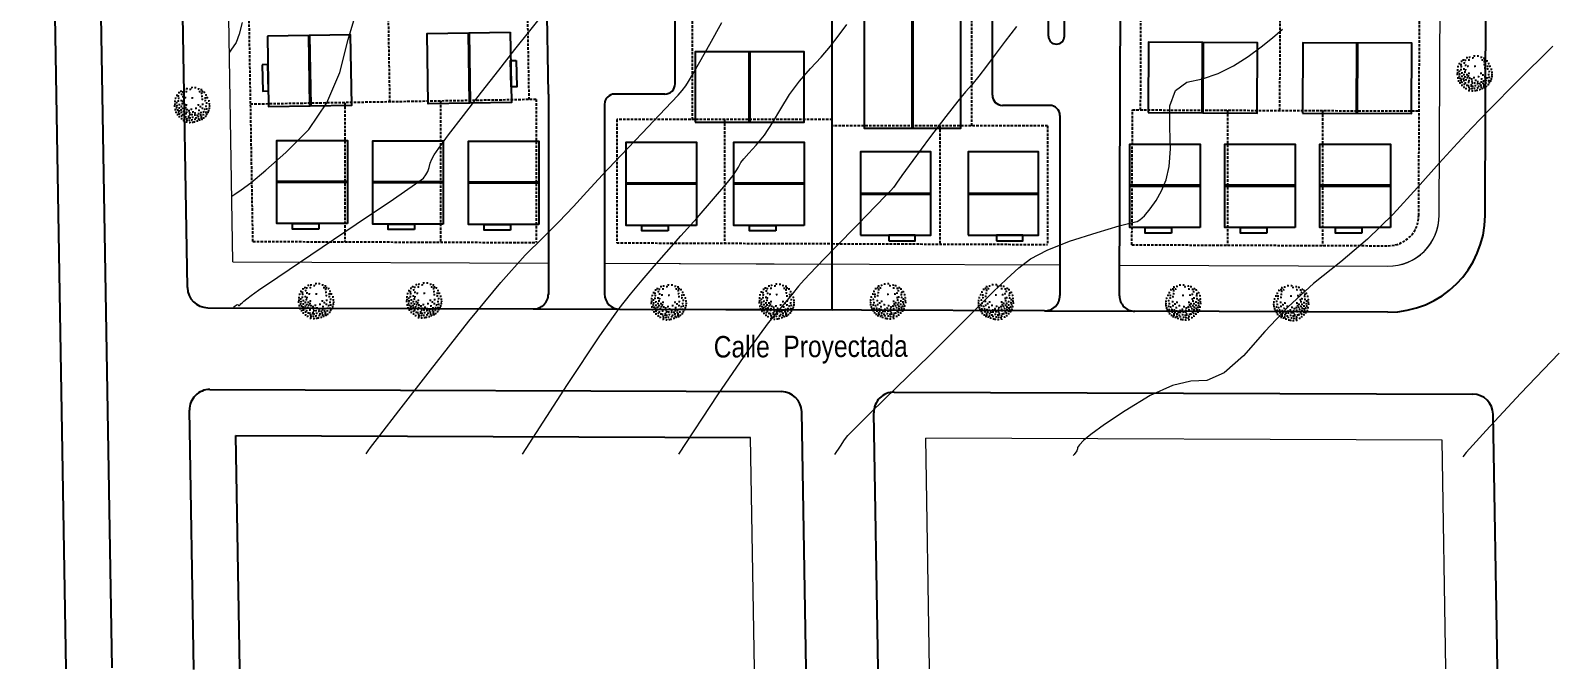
# Model space of a CAD drawing. Header units: inches. Extents: x 203 to 1065, y -1127 to 921.
# Drawn here: x 750.3 to 899.5, y 166.1 to 228.6 of the extents above; entities that cross this region are included whole.
import ezdxf

# ---------------------------------------------------------------- set-up
doc = ezdxf.new("R2010")
doc.units = ezdxf.units.IN
doc.header["$MEASUREMENT"] = 0
doc.linetypes.add('DASHED2', pattern=[0.375, 0.25, -0.125])
for name, color, linetype in [('calle', 3, 'Continuous'), ('Cumbreras', 140, 'Continuous'), ('CURVAS', 32, 'Continuous'), ('D2', 40, 'Continuous'), ('D3', 30, 'Continuous'), ('D4', 210, 'Continuous'), ('P-035', 3, 'Continuous'), ('Vegetación', 102, 'Continuous')]:
    doc.layers.add(name, color=color, linetype=linetype)
doc.layers.add('Limite terrenos', color=2, linetype='DASHED2', transparency=0.4)
doc.styles.add('TECHNICLITE', font='techl___.ttf')

# ---------------------------------------------------------------- blocks, each defined once
blk = doc.blocks.new('RB13')
for p, q in [((-0.1827, 0.4598), (-0.1827, 0.4287)), ((-0.0794, 0.4783), (-0.1105, 0.4783)), ((-0.095, 0.4938), (-0.095, 0.4627)), ((0.0169, 0.4811), (-0.0143, 0.4811)), ((0.0013, 0.4967), (0.0013, 0.4655)), ((0.1343, 0.4627), (0.1343, 0.4315)), ((-0.2463, 0.4216), (-0.2775, 0.4216)), ((-0.2619, 0.4372), (-0.2619, 0.406)), ((-0.1671, 0.4443), (-0.1983, 0.4443)), ((0.0593, 0.4301), (0.0281, 0.4301)), ((0.0437, 0.4457), (0.0437, 0.4145)), ((0.1499, 0.4471), (0.1187, 0.4471)), ((0.2178, 0.4329), (0.1866, 0.4329)), ((0.2022, 0.4485), (0.2022, 0.4173)), ((-0.2874, 0.389), (-0.2874, 0.3578)), ((-0.2167, 0.3833), (-0.2167, 0.3522)), ((0.1484, 0.3833), (0.1484, 0.3522)), ((0.2475, 0.3777), (0.2475, 0.3465)), ((0.3168, 0.3762), (0.2857, 0.3762)), ((0.3013, 0.3918), (0.3013, 0.3607)), ((-0.3284, 0.3479), (-0.3596, 0.3479)), ((-0.344, 0.3635), (-0.344, 0.3323)), ((-0.2718, 0.3734), (-0.303, 0.3734)), ((-0.2648, 0.338), (-0.2648, 0.3068)), ((-0.2011, 0.3677), (-0.2322, 0.3677)), ((0.164, 0.3677), (0.1328, 0.3677)), ((0.2631, 0.3621), (0.2319, 0.3621)), ((0.365, 0.3394), (0.3338, 0.3394)), ((0.3494, 0.355), (0.3494, 0.3238)), ((-0.2492, 0.3224), (-0.2803, 0.3224)), ((0.2914, 0.2941), (0.2602, 0.2941)), ((0.2758, 0.3097), (0.2758, 0.2785)), ((-0.3737, 0.2742), (-0.4049, 0.2742)), ((-0.3893, 0.2898), (-0.3893, 0.2587)), ((-0.2733, 0.2587), (-0.2733, 0.2275)), ((0.3692, 0.2615), (0.3692, 0.2303)), ((0.4244, 0.2686), (0.3932, 0.2686)), ((0.4088, 0.2842), (0.4088, 0.253)), ((-0.4204, 0.2162), (-0.4204, 0.185)), ((-0.3638, 0.2133), (-0.3638, 0.1822)), ((-0.2577, 0.2431), (-0.2888, 0.2431)), ((-0.0101, 0.2133), (-0.0101, 0.1822)), ((0.1796, 0.219), (0.1796, 0.1878)), ((0.2574, 0.2289), (0.2262, 0.2289)), ((0.2418, 0.2445), (0.2418, 0.2133)), ((0.3848, 0.2459), (0.3536, 0.2459)), ((-0.4048, 0.2006), (-0.436, 0.2006)), ((-0.3482, 0.1977), (-0.3794, 0.1977)), ((-0.2874, 0.1737), (-0.2874, 0.1425)), ((0.0055, 0.1977), (-0.0256, 0.1977)), ((0.1951, 0.2034), (0.164, 0.2034)), ((0.3734, 0.1892), (0.3423, 0.1892)), ((0.3579, 0.2048), (0.3579, 0.1737)), ((0.4612, 0.1892), (0.43, 0.1892)), ((0.4456, 0.2048), (0.4456, 0.1737)), ((-0.4629, 0.134), (-0.4629, 0.1028)), ((-0.3482, 0.1269), (-0.3794, 0.1269)), ((-0.3638, 0.1425), (-0.3638, 0.1113)), ((-0.2718, 0.1581), (-0.303, 0.1581)), ((0.2843, 0.1397), (0.2843, 0.1085)), ((0.3692, 0.1255), (0.3692, 0.0943)), ((-0.4473, 0.1184), (-0.4785, 0.1184)), ((0.2602, 0.1014), (0.2291, 0.1014)), ((0.2447, 0.117), (0.2447, 0.0858)), ((0.2999, 0.1241), (0.2687, 0.1241)), ((0.3848, 0.1099), (0.3536, 0.1099)), ((0.4782, 0.1014), (0.447, 0.1014)), ((0.4626, 0.117), (0.4626, 0.0858)), ((-0.4799, 0.0518), (-0.4799, 0.0207)), ((-0.3879, 0.0561), (-0.419, 0.0561)), ((-0.4034, 0.0717), (-0.4034, 0.0405)), ((0.2744, 0.0419), (0.2432, 0.0419)), ((0.2588, 0.0575), (0.2588, 0.0263)), ((0.43, 0.0646), (0.3989, 0.0646)), ((0.4145, 0.0802), (0.4145, 0.049)), ((0.4626, 0.0433), (0.4626, 0.0122)), ((-0.4643, 0.0362), (-0.4954, 0.0362)), ((-0.2803, 0.0249), (-0.3115, 0.0249)), ((-0.2959, 0.0405), (-0.2959, 0.0093)), ((-0.1643, 0.0079), (-0.1954, 0.0079)), ((-0.1799, 0.0235), (-0.1799, -0.0077)), ((0.164, 0.0051), (0.1328, 0.0051)), ((0.1484, 0.0207), (0.1484, -0.0105)), ((0.3593, 0.0164), (0.3281, 0.0164)), ((0.3437, 0.032), (0.3437, 0.0008)), ((0.4031, 0.0037), (0.4031, -0.0275)), ((0.4782, 0.0277), (0.447, 0.0277)), ((-0.4671, -0.0261), (-0.4983, -0.0261)), ((-0.4827, -0.0105), (-0.4827, -0.0417)), ((-0.3737, -0.0289), (-0.4049, -0.0289)), ((-0.3893, -0.0133), (-0.3893, -0.0445)), ((-0.218, -0.0403), (-0.2492, -0.0403)), ((-0.2336, -0.0247), (-0.2336, -0.0558)), ((0.2206, -0.0318), (0.1895, -0.0318)), ((0.205, -0.0162), (0.205, -0.0473)), ((0.2999, -0.0289), (0.2687, -0.0289)), ((0.2843, -0.0133), (0.2843, -0.0445)), ((0.4187, -0.0119), (0.3876, -0.0119)), ((0.4866, -0.0233), (0.4555, -0.0233)), ((0.4711, -0.0077), (0.4711, -0.0388)), ((-0.477, -0.07), (-0.477, -0.1012)), ((-0.2718, -0.0828), (-0.303, -0.0828)), ((-0.2874, -0.0672), (-0.2874, -0.0983)), ((-0.1119, -0.07), (-0.1119, -0.1012)), ((0.181, -0.0658), (0.1498, -0.0658)), ((0.1654, -0.0502), (0.1654, -0.0813)), ((0.256, -0.0728), (0.256, -0.104)), ((0.3565, -0.0743), (0.3253, -0.0743)), ((0.3409, -0.0587), (0.3409, -0.0898)), ((0.4329, -0.0714), (0.4017, -0.0714)), ((0.4173, -0.0558), (0.4173, -0.087)), ((-0.4614, -0.0856), (-0.4926, -0.0856)), ((-0.3907, -0.0998), (-0.4219, -0.0998)), ((-0.4063, -0.0842), (-0.4063, -0.1153)), ((-0.3313, -0.1168), (-0.3624, -0.1168)), ((-0.3468, -0.1012), (-0.3468, -0.1323)), ((-0.0964, -0.0856), (-0.1275, -0.0856)), ((0.0282, -0.1111), (-0.003, -0.1111)), ((0.0126, -0.0955), (0.0126, -0.1267)), ((0.147, -0.1224), (0.1159, -0.1224)), ((0.1315, -0.1068), (0.1315, -0.138)), ((0.2121, -0.1111), (0.181, -0.1111)), ((0.1965, -0.0955), (0.1965, -0.1267)), ((0.2716, -0.0884), (0.2404, -0.0884)), ((0.2928, -0.1182), (0.2928, -0.1493)), ((0.3918, -0.1153), (0.3918, -0.1465)), ((0.4668, -0.1196), (0.4357, -0.1196)), ((0.4513, -0.104), (0.4513, -0.1352)), ((-0.4445, -0.1479), (-0.4756, -0.1479)), ((-0.46, -0.1323), (-0.46, -0.1635)), ((-0.1813, -0.1423), (-0.2124, -0.1423)), ((-0.1968, -0.1267), (-0.1968, -0.1578)), ((0.0933, -0.1479), (0.0621, -0.1479)), ((0.0777, -0.1323), (0.0777, -0.1635)), ((0.2277, -0.155), (0.2277, -0.1862)), ((0.3084, -0.1338), (0.2772, -0.1338)), ((0.3678, -0.1593), (0.3366, -0.1593)), ((0.3522, -0.1437), (0.3522, -0.1748)), ((0.4074, -0.1309), (0.3762, -0.1309)), ((-0.4246, -0.1989), (-0.4558, -0.1989)), ((-0.4402, -0.1833), (-0.4402, -0.2145)), ((-0.3709, -0.1904), (-0.402, -0.1904)), ((-0.3865, -0.1748), (-0.3865, -0.206)), ((-0.303, -0.1876), (-0.3341, -0.1876)), ((-0.3185, -0.172), (-0.3185, -0.2032)), ((-0.2322, -0.2018), (-0.2634, -0.2018)), ((-0.2478, -0.1862), (-0.2478, -0.2173)), ((-0.0893, -0.2003), (-0.0893, -0.2315)), ((-0.0143, -0.1819), (-0.0454, -0.1819)), ((-0.0299, -0.1663), (-0.0299, -0.1975)), ((0.0791, -0.2074), (0.0479, -0.2074)), ((0.0635, -0.1918), (0.0635, -0.223)), ((0.1612, -0.1933), (0.13, -0.1933)), ((0.1456, -0.1777), (0.1456, -0.2088)), ((0.2433, -0.1706), (0.2121, -0.1706)), ((0.3055, -0.1933), (0.2744, -0.1933)), ((0.2899, -0.1777), (0.2899, -0.2088)), ((0.3791, -0.1904), (0.3479, -0.1904)), ((0.3635, -0.1748), (0.3635, -0.206)), ((0.447, -0.1989), (0.4159, -0.1989)), ((0.4314, -0.1833), (0.4314, -0.2145)), ((-0.4063, -0.2344), (-0.4063, -0.2655)), ((-0.31, -0.2457), (-0.31, -0.2769)), ((-0.1728, -0.2273), (-0.2039, -0.2273)), ((-0.1883, -0.2117), (-0.1883, -0.2429)), ((-0.0737, -0.2159), (-0.1049, -0.2159)), ((-0.0072, -0.2429), (-0.0072, -0.274)), ((0.055, -0.2429), (0.055, -0.274)), ((0.1753, -0.2329), (0.1442, -0.2329)), ((0.1598, -0.2173), (0.1598, -0.2485)), ((0.2503, -0.2429), (0.2503, -0.274)), ((0.3536, -0.2414), (0.3225, -0.2414)), ((0.338, -0.2258), (0.338, -0.257)), ((0.3918, -0.24), (0.3918, -0.2712)), ((-0.3907, -0.2499), (-0.4219, -0.2499)), ((-0.3751, -0.2882), (-0.3751, -0.3194)), ((-0.2945, -0.2613), (-0.3256, -0.2613)), ((-0.2209, -0.2669), (-0.252, -0.2669)), ((-0.2365, -0.2514), (-0.2365, -0.2825)), ((-0.1303, -0.2726), (-0.1615, -0.2726)), ((-0.1459, -0.257), (-0.1459, -0.2882)), ((-0.0709, -0.2698), (-0.102, -0.2698)), ((-0.0865, -0.2542), (-0.0865, -0.2854)), ((0.0084, -0.2584), (-0.0228, -0.2584)), ((0.0706, -0.2584), (0.0395, -0.2584)), ((0.2659, -0.2584), (0.2347, -0.2584)), ((0.2758, -0.2769), (0.2758, -0.308)), ((0.4074, -0.2556), (0.3762, -0.2556)), ((-0.3596, -0.3038), (-0.3907, -0.3038)), ((-0.2435, -0.3123), (-0.2747, -0.3123)), ((-0.2591, -0.2967), (-0.2591, -0.3279)), ((-0.1614, -0.3151), (-0.1926, -0.3151)), ((-0.177, -0.2995), (-0.177, -0.3307)), ((-0.1148, -0.3307), (-0.1148, -0.3619)), ((-0.0086, -0.3293), (-0.0398, -0.3293)), ((-0.0242, -0.3137), (-0.0242, -0.3449)), ((0.0989, -0.3066), (0.0678, -0.3066)), ((0.0833, -0.291), (0.0833, -0.3222)), ((0.089, -0.3222), (0.089, -0.3534)), ((0.181, -0.3236), (0.1498, -0.3236)), ((0.1654, -0.308), (0.1654, -0.3392)), ((0.2206, -0.3151), (0.1895, -0.3151)), ((0.205, -0.2995), (0.205, -0.3307)), ((0.2914, -0.2924), (0.2602, -0.2924)), ((0.3565, -0.3151), (0.3253, -0.3151)), ((0.3409, -0.2995), (0.3409, -0.3307)), ((-0.3058, -0.3519), (-0.3369, -0.3519)), ((-0.3214, -0.3364), (-0.3214, -0.3675)), ((-0.2789, -0.3704), (-0.2789, -0.4015)), ((-0.2407, -0.3519), (-0.2719, -0.3519)), ((-0.2563, -0.3364), (-0.2563, -0.3675)), ((-0.1827, -0.359), (-0.1827, -0.3902)), ((-0.0992, -0.3463), (-0.1304, -0.3463)), ((-0.0893, -0.3732), (-0.0893, -0.4044)), ((0.065, -0.3491), (0.0338, -0.3491)), ((0.0494, -0.3335), (0.0494, -0.3647)), ((0.1046, -0.3378), (0.0734, -0.3378)), ((0.1456, -0.3619), (0.1456, -0.393)), ((0.297, -0.3689), (0.2659, -0.3689)), ((0.2814, -0.3534), (0.2814, -0.3845)), ((-0.2633, -0.3859), (-0.2945, -0.3859)), ((-0.1954, -0.4058), (-0.2266, -0.4058)), ((-0.211, -0.3902), (-0.211, -0.4214)), ((-0.1671, -0.3746), (-0.1983, -0.3746)), ((-0.0737, -0.3888), (-0.1049, -0.3888)), ((0.0169, -0.4001), (-0.0143, -0.4001)), ((0.0013, -0.3845), (0.0013, -0.4157)), ((0.0819, -0.4114), (0.0508, -0.4114)), ((0.0664, -0.3959), (0.0664, -0.427)), ((0.1612, -0.3774), (0.13, -0.3774)), ((0.1343, -0.4044), (0.1343, -0.4355)), ((0.2433, -0.4086), (0.2121, -0.4086)), ((0.2277, -0.393), (0.2277, -0.4242)), ((-0.1331, -0.4341), (-0.1643, -0.4341)), ((-0.1487, -0.4185), (-0.1487, -0.4497)), ((-0.0539, -0.4568), (-0.0851, -0.4568)), ((-0.0695, -0.4412), (-0.0695, -0.4724)), ((-0.0242, -0.4497), (-0.0242, -0.4809)), ((0.1499, -0.4199), (0.1187, -0.4199)), ((0.1456, -0.4469), (0.1456, -0.478)), ((-0.0086, -0.4653), (-0.0398, -0.4653)), ((0.0706, -0.4738), (0.0395, -0.4738)), ((0.055, -0.4582), (0.055, -0.4894)), ((0.1612, -0.4624), (0.13, -0.4624))]:
    blk.add_line(p, q)
blk = doc.blocks.new('52312494')
at = {"xscale": 10, "zscale": 10}
blk.add_blockref('RB13', (0.076, -0.047), dxfattribs=at)
blk = doc.blocks.new('ARBOL39')
at = {"xscale": 0.15, "yscale": 1.5, "zscale": 0.15}
blk.add_blockref('52312494', (0, 0), dxfattribs=at)
blk = doc.blocks.new('A$C662B019F')
at = {"layer": 'Cumbreras'}
for p, q in [((-6.9, 4.67), (0, 4.67)), ((-6.9, 4.57), (0, 4.57))]:
    blk.add_line(p, q, dxfattribs=at)
at = {"layer": 'D2'}
for points in [[(-6.9, 0.55), (0, 0.55), (0, 8.69), (-6.9, 8.69)], [(-4.11, 0), (-1.53, 0), (-1.53, 0.55), (-4.11, 0.55)]]:
    blk.add_lwpolyline(points, close=True, dxfattribs=at)
blk = doc.blocks.new('A$C2B9729C7')
at = {"layer": 'Cumbreras'}
for p, q in [((-5.39, 0), (-5.39, 6.88)), ((-5.29, 0), (-5.29, 6.88))]:
    blk.add_line(p, q, dxfattribs=at)
at = {"layer": 'D3'}
blk.add_lwpolyline([(-10.68, 0), (0, 0), (0, 6.88), (-10.68, 6.88)], close=True, dxfattribs=at)
blk = doc.blocks.new('A$C70AF2EE4')
at = {"layer": 'Cumbreras'}
for p, q in [((-10.76, 4.76), (0, 4.76)), ((-10.76, 4.66), (0, 4.66))]:
    blk.add_line(p, q, dxfattribs=at)
at = {"layer": 'D4'}
blk.add_lwpolyline([(-10.76, 0), (0, 0), (0, 9.41), (-10.76, 9.41)], close=True, dxfattribs=at)

msp = doc.modelspace()

# ---------------------------------------------------------------- linework, layer by layer
at = {"color": 3, "lineweight": 0}
msp.add_line((770.138, 205.985), (767.301, 373.858), dxfattribs=at)
at = {"color": 3, "lineweight": 13}
for p, q in [((888.353, 210.544), (888.989, 373.824)), ((821.267, 166.155), (820.878, 188.794)), ((838.42, 166.155), (838.033, 188.729)), ((889.021, 166.155), (888.638, 188.537))]:
    msp.add_line(p, q, dxfattribs=at)
at = {"color": 3, "linetype": 'Continuous', "lineweight": 0}
for p, q in [((770.138, 205.985), (801.057, 205.869)), ((806.557, 205.848), (828.877, 205.764))]:
    msp.add_line(p, q, dxfattribs=at)
msp.add_line((828.877, 205.764), (828.877, 205.764))
at = {"color": 3}
for p, q in [((799.647, 201.374), (808.063, 201.343)), ((849.684, 201.186), (858.521, 201.153))]:
    msp.add_line(p, q, dxfattribs=at)
at = {"color": 3, "lineweight": 13}
msp.add_lwpolyline([(888.638, 188.537), (838.033, 188.729)], dxfattribs=at)
msp.add_arc((883.353, 210.559), 5, 269.77898, 359.82608, dxfattribs=at)
at = {"layer": 'calle'}
for p, q in [((753.809, 166.155), (750.299, 373.841)), ((770.811, 166.155), (770.425, 188.984)), ((770.425, 188.984), (820.878, 188.794))]:
    msp.add_line(p, q, dxfattribs=at)
at = {"layer": 'calle', "color": 4}
for p, q in [((758.308, 166.231), (754.799, 373.841)), ((844.564, 222.302), (844.564, 372.836)), ((857.026, 202.659), (857.59, 349.408)), ((801.057, 222.403), (799.018, 343.025)), ((801.057, 222.403), (801.057, 202.799)), ((812.477, 222.404), (807.544, 222.403)), ((806.557, 221.403), (806.557, 202.843)), ((850.184, 221.302), (845.564, 221.302)), ((851.184, 220.302), (851.184, 202.686)), ((767.89, 193.494), (823.888, 193.283)), ((834.952, 193.242), (891.644, 193.028)), ((766.312, 166.079), (765.883, 191.46)), ((826.312, 166.155), (825.88, 191.317)), ((833.375, 166.155), (832.945, 191.207)), ((894.063, 166.155), (893.636, 191.063))]:
    msp.add_line(p, q, dxfattribs=at)
at = {"layer": 'calle', "color": 1}
for p, q in [((765.68, 203.461), (762.8, 373.841)), ((828.877, 201.292), (828.87, 373.841)), ((892.853, 210.523), (893.454, 366.951)), ((767.672, 201.495), (799.647, 201.374)), ((808.04, 201.343), (828.877, 201.292)), ((849.678, 201.186), (813.822, 201.321)), ((883.318, 201.06), (858.521, 201.153))]:
    msp.add_line(p, q, dxfattribs=at)
at = {"layer": 'calle', "color": 3}
for p, q in [((850.064, 228.08), (850.064, 345.533)), ((851.624, 228.08), (852.075, 345.425))]:
    msp.add_line(p, q, dxfattribs=at)
at = {"layer": 'calle', "color": 4}
msp.add_lwpolyline([(813.477, 223.404), (813.477, 372.075, 0.4141288), (812.707, 372.845), (808.747, 372.846, 0.4142983), (807.977, 372.076), (807.977, 344.763)], format="xyb", dxfattribs=at)
at = {"layer": 'calle', "color": 3}
msp.add_arc((850.844, 228.08), 0.78, 180, 0, dxfattribs=at)
at = {"layer": 'calle', "color": 4}
for centre, radius, start, end in [((807.557, 221.403), 1.001, 90.03485, 179.98648), ((812.477, 223.404), 1, 270.0022, 0), ((845.564, 222.302), 1, 180, 270), ((850.184, 220.302), 1, 0, 90), ((799.61, 202.821), 1.447, 268.11572, 0.87455), ((808.057, 202.843), 1.5, 180, 269.7798), ((849.684, 202.686), 1.5, 269.78446, 0), ((858.526, 202.653), 1.5, 179.7798, 269.78446), ((767.882, 191.494), 2, 89.78446, 180.9682), ((823.88, 191.283), 2, 0.98285, 89.78446), ((834.945, 191.242), 2, 89.78446, 180.98285), ((891.636, 191.028), 2, 0.98285, 89.78446)]:
    msp.add_arc(centre, radius, start, end, dxfattribs=at)
at = {"layer": 'calle', "color": 1}
for centre, radius, start, end in [((883.353, 210.56), 9.5, 269.7798, 359.7798), ((767.68, 203.495), 2, 180.9682, 269.78446)]:
    msp.add_arc(centre, radius, start, end, dxfattribs=at)
at = {"layer": 'CURVAS', "lineweight": 0}
for p, q in [((829.46, 228.078), (830.319, 229.207)), ((827.79, 226.028), (828.693, 227.089)), ((828.693, 227.089), (829.46, 228.078)), ((826.749, 224.894), (827.79, 226.028)), ((825.676, 223.678), (826.749, 224.894)), ((823.828, 220.969), (824.702, 222.37)), ((824.702, 222.37), (825.676, 223.678)), ((823.021, 219.578), (823.828, 220.969)), ((822.223, 218.389), (823.021, 219.578)), ((821.433, 217.408), (822.223, 218.389)), ((820.196, 216.069), (820.705, 216.635)), ((820.705, 216.635), (821.433, 217.408)), ((819.156, 214.441), (819.47, 214.908)), ((819.47, 214.908), (819.675, 215.248)), ((819.675, 215.248), (819.815, 215.507)), ((819.815, 215.507), (819.917, 215.709)), ((819.917, 215.709), (820.196, 216.069)), ((817.244, 212.146), (818.433, 213.54)), ((818.433, 213.54), (819.156, 214.441)), ((815.629, 210.302), (817.244, 212.146)), ((814.051, 208.516), (815.629, 210.302)), ((812.645, 206.933), (814.051, 208.516)), ((811.407, 205.546), (812.645, 206.933)), ((810.239, 204.2), (811.407, 205.546)), ((809.101, 202.826), (810.239, 204.2)), ((806.099, 198.728), (807.983, 201.412)), ((807.983, 201.412), (809.101, 202.826)), ((802.941, 193.98), (806.099, 198.728)), ((798.511, 187.17), (802.941, 193.98))]:
    msp.add_line(p, q, dxfattribs=at)
at = {"layer": 'CURVAS', "color": 41, "lineweight": 0}
for points in [[(770.029, 212.417), (770.331, 212.622), (770.949, 213.037), (771.896, 213.734), (773.351, 214.952), (775.32, 216.696), (777.568, 218.929), (779.352, 221.537), (780.619, 224.511), (781.45, 227.738), (782.301, 230.578)], [(783.199, 187.193), (783.4, 187.494), (783.616, 187.798), (783.847, 188.105), (784.532, 188.987), (786.409, 191.402), (789.489, 195.366), (793.269, 200.182), (796.39, 203.975), (798.777, 206.641), (800.532, 208.357), (802.094, 209.909), (803.515, 211.39), (804.838, 212.833), (806.373, 214.493), (808.187, 216.424), (810.243, 218.587), (811.957, 220.385), (813.131, 221.615), (813.77, 222.284), (814.178, 222.748), (814.521, 223.204), (814.797, 223.653), (815.197, 224.362), (815.891, 225.577), (816.879, 227.297), (818.052, 229.415)], [(846.939, 229.007), (845.819, 227.57), (844.837, 226.281), (843.992, 225.138), (843.242, 224.146), (842.56, 223.305), (841.944, 222.615), (841.171, 221.719), (839.996, 220.224), (838.418, 218.13), (836.777, 215.91), (835.689, 214.423), (835.167, 213.687), (835.052, 213.5), (834.878, 213.278), (834.616, 212.981), (834.175, 212.516), (833.124, 211.434), (831.406, 209.676), (829.138, 207.359), (827.305, 205.468), (826.13, 204.227), (825.576, 203.595), (824.934, 202.821), (823.942, 201.626), (822.594, 199.999), (820.558, 197.25), (817.634, 192.966), (813.823, 187.148)], [(899.48, 227.099), (895.954, 223.594), (893.31, 220.933), (891.547, 219.117), (890.136, 217.599), (888.368, 215.647), (886.239, 213.258), (883.833, 210.639), (881.319, 208.207), (878.701, 205.975), (876.048, 203.856), (873.568, 201.596), (871.274, 199.177), (869.17, 196.769), (867.269, 195.134), (865.574, 194.361), (864.025, 194.299), (862.205, 193.879), (860.035, 192.891), (857.575, 191.393), (855.56, 190.062), (854.206, 189.096), (853.5, 188.489), (853.119, 188.084), (852.921, 187.81), (852.904, 187.665), (852.837, 187.476), (852.571, 187.13), (852.481, 187.031)]]:
    msp.add_lwpolyline(points, dxfattribs=at)
at = {"layer": 'CURVAS', "lineweight": 0}
for points in [[(770.213, 201.554), (770.377, 201.681), (770.571, 201.794), (770.658, 201.789), (770.683, 201.725), (770.72, 201.704), (770.77, 201.725), (770.836, 201.785), (770.928, 201.87), (771.047, 201.979), (771.212, 202.124), (771.506, 202.359), (771.937, 202.689), (772.638, 203.2), (774.527, 204.494), (777.777, 206.684), (782.232, 209.667), (785.862, 212.113), (788.043, 213.613), (788.802, 214.187), (789.053, 214.489), (789.239, 214.837), (789.362, 215.23), (789.481, 215.642), (789.646, 216.05), (789.857, 216.456), (790.314, 217.128), (791.275, 218.413), (792.741, 220.314), (794.517, 222.589), (796.198, 224.741), (797.772, 226.755), (799.231, 228.609), (800.544, 230.228)], [(771.051, 229.411), (770.766, 228.286), (770.45, 227.465), (769.949, 226.689), (769.791, 226.521)], [(829.134, 187.126), (829.668, 187.938), (830.091, 188.553), (830.405, 188.971), (831.022, 189.621), (832.62, 191.204), (835.209, 193.729), (838.365, 196.798), (840.999, 199.384), (843.054, 201.434), (844.606, 203.002), (845.969, 204.315), (847.176, 205.397), (848.309, 206.276), (849.921, 207.13), (852.12, 207.995), (854.823, 208.855), (856.987, 209.495), (858.289, 209.85), (858.75, 209.931), (859.033, 210.09), (859.461, 210.499), (860.032, 211.158), (860.624, 211.992), (861.141, 212.946), (861.584, 214.019), (861.902, 215.33), (862.032, 217.031), (861.974, 219.123), (861.968, 221.265), (862.514, 222.753), (863.626, 223.567), (865.17, 223.906), (866.706, 224.421), (868.201, 225.164), (869.637, 226.096), (870.918, 227.023), (872.032, 227.918), (872.984, 228.775)], [(900.106, 197.058), (896.307, 193.091), (892.956, 189.48), (890.994, 187.312), (890.657, 186.887)]]:
    msp.add_lwpolyline(points, dxfattribs=at)
at = {"layer": 'Limite terrenos'}
for p, q in [((815.177, 219.904), (815.177, 373.845)), ((886.353, 210.548), (886.95, 365.946)), ((842.564, 219.302), (842.564, 357.409)), ((859.096, 220.856), (859.602, 352.401)), ((872.742, 220.803), (873.248, 352.348)), ((772.104, 207.978), (769.817, 343.331)), ((785.53, 221.639), (783.469, 343.562)), ((799.174, 221.87), (797.113, 343.792)), ((799.853, 221.881), (771.878, 221.409)), ((781.097, 221.564), (781.097, 207.944)), ((790.477, 221.723), (790.477, 207.909)), ((799.857, 221.881), (799.857, 207.87)), ((858.246, 207.654), (858.296, 220.859)), ((858.296, 220.859), (886.392, 220.751)), ((867.614, 220.823), (867.614, 207.619)), ((876.929, 220.787), (876.929, 207.583)), ((828.877, 219.904), (807.757, 219.904)), ((807.757, 219.904), (807.757, 207.844)), ((818.317, 219.904), (818.317, 207.804)), ((849.984, 219.302), (828.876, 219.302)), ((839.424, 219.302), (839.424, 207.725)), ((849.984, 219.302), (849.984, 207.685)), ((772.104, 207.978), (799.857, 207.874)), ((807.757, 207.844), (828.877, 207.764)), ((828.877, 207.764), (849.984, 207.685)), ((858.246, 207.654), (883.342, 207.56)), ((858.395, 201.153), (858.395, 201.153))]:
    msp.add_line(p, q, dxfattribs=at)
msp.add_arc((883.353, 210.56), 3, 269.77991, 359.77968, dxfattribs=at)
at = {"layer": 'P-035', "color": 3, "lineweight": 0}
msp.add_line((888.353, 210.54), (888.958, 367.938), dxfattribs=at)
at = {"layer": 'P-035', "color": 3, "linetype": 'Continuous', "lineweight": 0}
for p, q in [((813.877, 205.821), (851.184, 205.681)), ((857.038, 205.659), (883.334, 205.56))]:
    msp.add_line(p, q, dxfattribs=at)
at = {"layer": 'P-035', "color": 3, "lineweight": 0}
msp.add_arc((883.353, 210.56), 5, 269.7798, 359.7798, dxfattribs=at)

# ---------------------------------------------------------------- block references
at = {"layer": 'D2', "xscale": -1}
for p, rotation in [((797.976, 221.591), 90.96820175265964), ((774.458, 209.172), 359.999999999995), ((783.838, 209.136), 359.999999999995), ((793.218, 209.1), 359.999999999995), ((808.678, 209.006), 359.999999999995), ((819.238, 209.006), 359.999999999995), ((858.024, 208.805), 359.9999999999961), ((867.355, 208.805), 359.9999999999961), ((876.67, 208.805), 359.9999999999961)]:
    msp.add_blockref('A$C662B019F', p, dxfattribs=dict(at, rotation=rotation))
at = {"layer": 'D2', "rotation": 270.9682017528995}
msp.add_blockref('A$C662B019F', (773.092, 221.17), dxfattribs=at)
at = {"layer": 'D2'}
for p in [(838.533, 208.048), (849.093, 208.048)]:
    msp.add_blockref('A$C662B019F', p, dxfattribs=at)
at = {"layer": 'D3', "rotation": 359.779795408372}
for p in [(870.527, 220.554), (885.637, 220.496)]:
    msp.add_blockref('A$C2B9729C7', p, dxfattribs=at)
at = {"layer": 'D3'}
msp.add_blockref('A$C2B9729C7', (826.119, 219.646), dxfattribs=at)
msp.add_blockref('A$C2B9729C7', (826.119, 219.646), dxfattribs=at)
at = {"layer": 'D4', "xscale": -1, "rotation": 90.00000070639342}
msp.add_blockref('A$C70AF2EE4', (841.44, 219.043), dxfattribs=at)
at = {"layer": 'Vegetación', "yscale": 2.39420562439072, "zscale": 2.39420562439072}
for p, xscale in [((891.824, 224.592), -2.39420562439072), ((766.131, 221.504), -2.39420562439072), ((778.284, 202.307), -2.39420562439072), ((788.863, 202.373), -2.39420562439072), ((812.841, 202.191), -2.39420562439072), ((823.419, 202.257), -2.39420562439072), ((834.322, 202.257), 2.39420562439072), ((844.9, 202.191), 2.39420562439072), ((863.257, 202.151), 2.39420562439072), ((873.835, 202.086), 2.39420562439072)]:
    msp.add_blockref('ARBOL39', p, dxfattribs=dict(at, xscale=xscale))

# ---------------------------------------------------------------- texts
at = {"style": 'TECHNICLITE'}
msp.add_text('Calle  Proyectada', height=2.10263, rotation=0.22558, dxfattribs=at).set_placement((817.266, 196.618))

doc.saveas('drawing.dxf')
